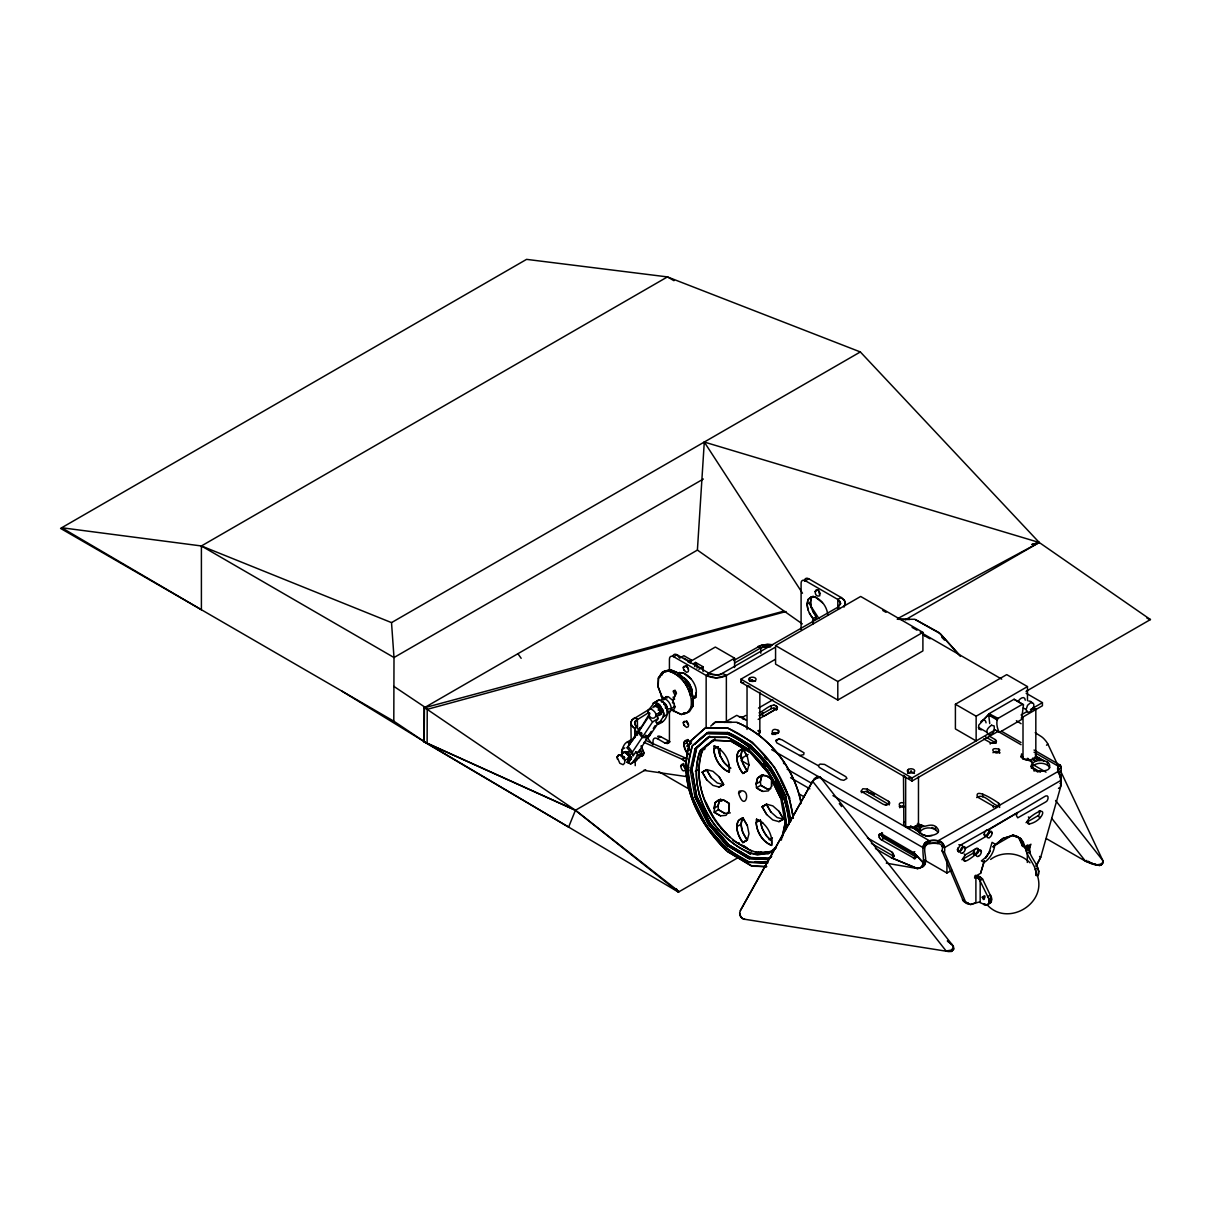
<?xml version="1.0" encoding="UTF-8"?>
<svg xmlns="http://www.w3.org/2000/svg" width="1211" height="1211" viewBox="0 0 1211 1211"><rect width="100%" height="100%" fill="white"/><g stroke="black" fill="none" stroke-linecap="round" stroke-linejoin="round"><path stroke-width="1.5" d="M1026.065 691.36L1150.45 619.563L1039.25 542.498L860.34 351.947L667.428 276.91L201.404 545.964L201.404 609.739L393.802 721.181L424.44 741.737L678.417 892.083L739.664 856.722M654.742 706.921C657.301 701.88 660.328 711.674 660.373 714.036L658.345 715.852L656.71 715.383M999.453 807.419L999.453 805.315A3.694 2.134 0 0 0 998.545 803.165C999.075 803.165 973.644 786.121 977.504 797.05L993.323 806.178A3.694 2.134 0 0 0 997.031 806.708L1058.459 771.256C1055.371 767.638 1061.199 761.901 1061.199 767.895L1061.199 784.834L1040.749 857.161L1036.828 865.138M393.802 721.181L393.999 657.528L391.516 622.621L201.404 545.964L61.716 527.739L201.404 609.739L60.55 528.405L526.573 259.366L667.428 276.91L673.967 280.695M393.908 686.41L427.226 708.723L427.12 743.327M648.157 710.433C648.687 725.253 663.855 715.55 650.352 708.647L648.203 710.282M690.119 690.512L689.528 688.559L690.164 690.588M729.234 810.825L729.279 803.498L723.663 800.108L718.577 799.865L715.035 802.848L714.157 812.233L720.53 815.851L726.04 815.336L729.234 810.825L729.279 803.498L724.36 800.365L719.743 799.623M771.574 786.378L771.619 779.051L766.699 775.918L762.082 775.176L757.692 777.871L756.103 783.986L756.497 787.786L759.675 790.072L762.869 791.404L768.364 790.904L771.574 786.378L771.619 779.051L766.003 775.661L760.917 775.418L757.375 778.401L756.103 783.986L760.372 781.504L761.976 775.403L763.112 774.692L761.643 775.933L760.372 781.504L760.765 785.318L767.138 788.936L770.817 788.603M957.523 849.547L958.052 851.469L960.081 851.409L957.462 849.895L960.066 845.384L987.979 829.611M664.339 699.625L661.115 696.28L664.657 698.202L666.201 696.673L668.336 696.719L672.862 700.533L674.875 706.513L674.345 708.889L672.635 710.176M978.579 850.516L978.094 848.563L976.051 848.608L965.394 854.754L962.851 858.569L964.289 861.127C967.059 862.459 980.849 850.137 978.276 851.742M964.789 848.684L986.798 835.968L989.326 832.229L988.221 829.671M988.963 899.016L979.048 878.823M685.365 713.446L681.46 714.505L672.181 710.161L681.233 714.49L687.348 712.961L690.951 707.421C693.525 692.102 683.155 675.057 668.169 670.97L662.054 672.483L658.451 678.024L658.194 687.348L663.295 699.943M665.747 707.572L665.384 705.816M658.269 709.979L660.192 710.161L660.722 706.391M690.406 695.856C687.818 684.805 679.976 674.194 668.714 671.03L662.538 672.166L658.451 678.024L658.057 686.47L662.735 698.989M673.165 691.33L674.618 694.524L675.905 694.645L676.01 692.404L673.498 690.815L675.087 690.225L676.495 693.388M886.285 863.155L917.332 868.529C931.108 867.076 915.062 843.34 929.473 840.782A19.361 11.187 0 0 1 938.025 840.782C943.43 841.297 945.624 847.518 944.444 852.226L965.848 902.604L970.677 904.511L979.048 902.059L985.678 905.177M645.69 769.712L575.437 810.28L568.61 827.083L424.168 741.889L424.168 707.83L697.4 550.082L704.287 442.045L1039.25 542.498L905.419 619.76M1057.975 771.589L1058.414 768.107L1058.762 773.012M1061.199 782.76L1060.488 786.302L1061.199 782.76L1059.973 783.456M1058.459 773.133L1058.459 766.306L1060.125 765.095L1061.199 767.895L1058.762 769.303L1058.338 768.425M690.8 678.765L683.837 673.225L679.628 672.953L678.145 674.088L679.341 673.044L683.549 673.134C692.329 676.54 701.88 692.525 692.389 699.519M1023.492 704.817L1021.554 719.516L999.559 732.322C997.697 730.823 995.351 721.589 998.076 718.365L1022.644 704.181L1023.492 704.817L1019.208 702.35M714.157 745.885C712.689 756.557 719.364 767.91 729.279 772.073C730.808 761.522 724.057 749.821 714.157 745.885L720.53 749.609M756.497 819.211C755.028 829.883 761.704 841.236 771.619 845.399C773.148 834.848 766.396 823.162 756.497 819.211L762.869 822.935M1101.965 863.095L1101.374 864.926L1099.724 865.471L1093.911 864.109M747.157 770.953L742.691 763.127L741.056 755.074L742.691 748.913C738.665 756.239 742.994 764.746 747.157 770.953L742.888 773.42C738.12 767.184 732.065 752.076 742.888 748.731L747.354 756.542L748.988 764.595L747.354 770.771L742.888 773.42C738.21 767.259 734.895 758.888 738.407 751.38L742.888 748.731L747.354 756.542M747.157 840.086L742.691 832.275L741.056 824.222L742.691 818.046C738.665 825.372 742.994 833.895 747.157 840.086L742.888 842.553C738.12 836.332 732.065 821.209 742.888 817.864L747.354 825.69L748.988 833.728L747.354 839.904L742.888 842.553C738.21 836.392 734.895 828.036 738.407 820.513L742.888 817.864L747.354 825.69M952.754 949.636L951.619 951.392L948.697 951.589L744.477 919.225A5.964 5.813 -65.9 0 1 740.405 910.505L812.596 781.262L817.879 776.599L821.225 778.325M917.499 825.493L917.151 824.267M1017.785 701.532L1014.091 699.247L989.523 713.43L988.676 714.914L989.735 723.603M938.707 840.979L939.176 841.887L938.707 840.979C933.287 839.268 923.448 840.252 923.054 847.639L832.956 795.627M988.812 714.323L997.364 719.258M989.342 831.851L989.039 833.092M981.334 729.9L978.715 728.977L978.73 725.147L988.918 714.066M991.491 725.222L994.14 725.949C995.836 740.617 978.897 733.669 991.627 725.207M1026.126 709.585L1027.533 705.332L1030.728 702.577C1039.099 702.244 1028.23 718.441 1026.126 709.585L1023.28 707.935M1034.179 757.995C1032.892 760.266 1023.704 761.25 1021.221 757.087L1021.04 756.194M696.355 692.329L695.629 696.34L693.222 699.035M918.347 822.98C920.299 826.553 907.508 830.655 903.86 824.842L903.482 775.418M685.986 769.106L683.579 766.154L683.564 763.535M982.272 897.184C985.769 893.824 984.649 903.906 982.272 897.184L984.71 895.777L985.073 897.018M782.473 836.952L785.122 823.117L780.807 798.458L768.697 773.557L751.123 753.181L731.459 741.268L713.461 740.088L700.533 750.184C684.911 791.388 715.671 844.218 757.435 855.011L772.012 852.15L776.418 847.049M914.744 851.651L913.518 852.362L915.819 855.284L914.971 858.705L881.411 839.844C878.762 838.905 877.445 832.305 881.411 833.819L914.532 853.195M986.269 905.147L988.751 903.694L989.009 899.167L988.857 903.467L987.631 904.874L983.665 904.481L984.876 903.769M991.294 902.059L991.446 897.76L991.188 902.286L988.706 903.739L991.294 902.059L991.4 897.502L982.605 879.11L978.034 875.841L975.46 875.447M758.661 734.244C761.023 733.76 758.888 728.871 759.721 731.414M726.358 844.869L707.951 823.541L694.917 796.747L690.285 770.211L695.069 748.761L708.268 737.272L727.856 737.499C762.975 753.045 786.893 791.555 786.136 829.58M680.658 766.245L681.566 764.459C689.513 765.216 683.519 777.326 680.658 766.245L683.534 763.581M642.799 751.092L641.421 746.385M679.613 672.816L679.613 674.83L680.491 673.028M706.376 825.508L692.374 797.126L687.288 768.485L692.223 745.991L706.391 733.503L692.329 745.885C677.116 790.874 707.784 842.387 748.625 862.005L767.396 863.246M770.347 858.205L750.971 857.797L729.461 845.384L709.843 822.98L696.673 796.263L691.89 769.288L696.522 748.11L709.555 736.349M704.605 749.609L705.377 746.082M738.604 793.175L739.013 791.298C752.727 786.878 744.962 814.413 738.604 793.175L740.754 791.933M661.524 702.002C665.581 701.88 668.714 707.602 666.792 710.872M679.613 674.451L679.613 672.377M684.351 670.606C679.855 663.598 690.633 665.687 688.181 671.742L686.501 672.347L683.988 669.91M684.351 725.677C679.976 718.85 690.588 720.681 688.181 726.797L686.501 727.417L683.988 724.98M688.741 754.604L686.168 751.683L683.746 744.508L684.382 741.647L686.168 740.103L691.587 741.813M687.878 739.497L687.121 742.555L689.634 749.851L687.121 742.555L687.848 739.633M710.085 823.419L696.628 796.036L691.89 769.288L696.673 747.838L709.873 736.349M776.221 846.913L768.213 853.891L750.199 853.513C713.34 836.816 686.546 791.298 699.761 751.335L712.219 740.481L730.218 740.86L750.199 752.409L768.213 772.815L780.701 798.246M776.266 847.655L772.346 851.076L760.099 853.467C718.244 842.372 688.787 791.373 702.425 749.791L714.884 738.937M808.1 610.072L807.071 604.213L808.1 599.551L811.007 597.023L815.215 597.114C822.163 600.187 827.098 607.316 827.764 614.87M811.476 608.134L810.431 602.261L811.476 597.613L813.171 596.13M818.348 589.666L819.847 595.721C812.52 598.537 815.048 582.461 820.407 593.768M781.322 840.131L785.122 823.117M980.622 873.298L984.301 860.854L980.622 873.298L974.673 876.734L974.673 878.142L976.838 877.279L978.518 878.308M623.862 752.636C627.449 747.838 634.776 761.522 628.025 760.675M658.466 706.225L661.191 710.04L660.192 710.236M664.703 698.232L665.581 697.218M687.681 753.409C684.715 750.351 682.853 745.582 684.503 741.45L687.681 740.133M729.839 836.968C707.057 814.685 690.497 779.763 703.288 748.337L715.095 739.346M813.02 623.62L813.02 618.564C808.721 613.266 805.436 605.954 808.297 599.218L811.294 596.932L815.503 597.205L822.466 602.76M813.081 623.756L812.52 620.819L815.881 618.866L816.396 616.626C812.081 611.328 808.797 604.001 811.673 597.28M786.09 829.399L786.938 826.008L781.231 796.414L767.396 769.908L748.383 749.2L749.367 749.912M630.265 756.254L630.023 755.725M665.838 707.739L665.838 706.755L666.065 707.905M659.026 706.755L659.42 704.681L654.591 702.365L648.127 710.615L648.339 712.31M719.637 799.85L718.047 805.951L718.441 809.765L724.799 813.383L730.309 812.869M684.715 679.25L677.494 672.635L670.092 669.85L663.976 671.378L661.282 675.526L664.461 671.061L670.652 669.925C683.201 673.407 690.83 685.683 693.267 697.869M1038.705 873.842C1039.386 864.154 1028.699 856.994 1029.032 847.458M660.585 711.871L662.493 712.053M953.602 949.348L953.466 946.563L951.967 944.474L820.256 777.114L818.364 776.539L814.579 778.582L812.596 781.262L946.063 950.907L951.664 951.362L952.452 948.395M1036.162 875.583C1037.07 865.35 1026.428 857.585 1025.475 847.67L1026.201 845.914M1038.599 874.175L1037.418 876.113M775.706 740.784L778.431 739.21M658.3 704.196L659.405 706.513M889.51 803.347L886.785 804.921M885.18 804.906L889.101 804.013L889.51 802.409M996.335 741.662L993.61 743.236M983.65 738.922L991.4 743.16L994.776 742.994L996.335 740.738M758.162 719.395L776.463 708.829L777.371 706.846M665.384 708.057L665.778 706.936L666.111 708.314M629.962 757.238L630.462 756.239M673.074 700.942L675.329 694.796L672.695 700.336M617.338 756.587L618.791 754.907M618.957 754.892L620.622 755.089C623.453 756.678 627.056 762.567 623.075 764.686L619.82 763.278L617.156 757.223L618.473 754.937L619.775 754.816L623.65 758.116M978.594 850.273L978.216 848.79M989.342 831.624L988.464 829.671L986.299 830.307A3.694 2.134 -60 0 0 984.195 834.47A3.694 2.134 -60 0 0 986.299 836.211L988.176 834.667M939.297 841.145L942.612 843.159L944.444 847.639L1061.199 780.232L1058.459 771.256L1061.199 780.232L1060.382 779.763M944.126 846.035L944.338 847.095M988.948 852.892L992.081 842.356L994.776 843.916A15.122 8.734 -60 0 1 984.089 862.429L981.394 860.87L985.482 857.57L990.265 850.924L985.845 857.842M1102.01 863.443L1101.344 864.957L1099.285 865.502L1091.505 863.261M627.162 747.868L640.377 727.296L638.121 732.428L627.162 747.868L633.262 755.694L635.714 752.046L638.666 752.046L650.625 732.413M656.241 715.746L658.269 718.365L655.832 722.013L656.877 723.361L658.89 722.15L649.081 736.5L642.829 736.5L638.833 731.368L649.823 713.188M638.666 752.046L639.741 749.609L640.786 750.956A1.816 0.908 58.8 0 1 641.33 753.166L636.486 760.402L633.474 761.129L636.486 760.402L630.825 763.869L626.965 762.219L630.628 763.884L632.46 762.854L637.304 755.603L641.33 753.166M649.081 736.5L651.336 731.353M843.991 606.878L845.293 604.168L844.536 600.58L841.191 597.523L808.736 578.782L805.36 580.735A6.055 3.497 60 0 0 801.092 583.202L801.092 629.493M631.158 740.965L630.886 722.301L632.097 719.803L650.943 708.299M1018.3 701.805C1018.814 698.626 1025.006 695.038 1025.263 700.2M978.216 851.954L977.474 853.24M988.963 833.289L988.221 834.576M1037.736 875.75L1038.705 871.33M652.865 707.724L653.304 706.921M903.996 822.057L903.482 822.905M914.456 826.795L913.654 827.613M1021.6 753.863L1021.221 757.087M689.407 683.806L692.026 690.058L692.102 696.022L691.723 688.908L689.634 684.109L686.516 679.901L679.931 675.92L685.244 678.675L689.044 683.307M818.288 765.67L820.059 764.08L824.57 764.413L845.868 776.705L846.928 778.416L843.795 780.323L840.646 779.717L819.347 767.426L818.288 765.67L776.629 742.752L776.115 740.118L778.824 739.134L781.852 739.739L804.013 752.818L803.695 754.635L799.457 755.588M861.339 792.63L865.926 791.388L873.631 794.295M919.512 832.699C922.767 826.235 934.529 826.462 937.889 832.366M992.929 752.697L995.911 751.35L999.756 752.773M976.762 797.595C983.922 792.236 991.945 804.937 998.545 805.981L999.62 807.359M1031.424 768.137C1034.633 761.598 1046.455 761.78 1049.846 767.729M958.022 847.745L957.538 849.486M661.176 710.13L661.418 714.233L659.299 714.626M661.433 710.024L662.114 708.965M663.431 711.19L659.541 704.802L657.406 705.544M771.952 734.199C773.163 730.354 779.733 735.259 779.082 730.99C770.574 725.298 769.712 736.954 778.264 733.094L778.204 730.188M920.269 828.627L919.8 832.154L922.161 834.424L925.931 835.741L922.161 834.424L912.867 827.522M919.497 832.593L920.269 831.427M1034.633 758.071L1035.829 756.285L1035.829 708.723M1032.241 763.974L1031.469 765.14C1030.47 770.484 1046.592 775.676 1031.863 767.623L1031.424 765.322C1034.058 757.329 1053.948 759.645 1048.893 768.743C1047.621 772.149 1025.974 771.634 1044.185 770.877M1031.469 768.046L1032.241 766.79M629.614 744.205C626.223 737.62 621.349 749.548 621.637 752.879L622.076 749.503L624.755 747.883M638.833 731.368L648.536 716.882L652.532 722.028L642.829 736.5M633.262 755.694L632.414 752.046L642.118 737.575L648.369 737.56L645.72 735.138M645.781 739.664L649.656 733.866M653.274 728.462L655.212 725.556M656.877 723.361A1.816 0.908 58.8 0 0 658.512 723.951L663.356 716.715L663.643 712.507M658.512 723.951C670.41 720.439 670.349 702.365 658.617 699.928L652.986 703.379L655.378 702.531M985.436 858.084L988.797 853.119M706.467 733.503L727.19 733.745C762.673 749.291 785.924 786.121 789.3 824.161C785.651 786.348 763.051 749.019 727.236 734.033M658.845 705.846L657.164 707.073L659.299 705.498M1035.829 866.198L1040.749 857.161L1039.538 856.465M989.13 713.794L998.076 718.365M631.733 756.83L627.722 760.705M814.17 779.4L816.32 777.19M629.871 755.422L627.994 757.738M618.912 754.892L617.186 756.981L617.353 759.055M977.413 853.316L975.536 854.86A3.694 2.134 -60 0 1 973.447 852.816A3.694 2.134 -60 0 1 976.051 848.608L977.171 848.275M668.714 742.843L665.142 743.16L657.285 738.634A6.055 3.497 60 0 0 653.017 741.102L653.017 744.81M694.584 697.627L695.825 696.234L692.495 696.673M1026.277 845.944L1025.414 848.487L1027.306 853.316L1027.306 862.459M656.74 704.212L654.773 706.467L655.711 705.392M921.359 867.167L922.767 866.758C930.411 861.475 919.739 847.397 928.065 843.628C933.499 843.128 945.049 841.342 942.007 850.818L963.411 901.196L968.24 903.103L964.743 902.362L962.442 899.561L967.18 903.769L970.677 904.511L974.84 903.073M659.995 707.996L655.06 705.922L653.607 706.376M907.523 773.314L911.414 771.891L914.456 773.435M988.736 714.49C973.568 730.203 984.831 714.202 986.042 722.846M695.038 748.928L707.951 737.272L726.872 737.196M710.736 726.085L714.899 722.316L736.455 722.225C769.636 736.167 794.673 768.304 801.061 803.529M695.099 743.917L707.648 732.579L727.735 732.504L750.23 744.841L770.786 767.244L785.47 795.385L790.511 821.497M706.8 779.96L702.259 772.179L706.8 769.636L712.946 771.301L719.107 776.751L723.633 784.531L719.107 787.074L712.946 785.409L706.8 779.96L702.259 772.179L706.528 769.712L711.069 777.492L717.23 782.942L723.376 784.607M766.669 814.534L762.128 806.753L766.669 804.21L772.815 805.875L778.976 811.309L783.517 819.105L778.976 821.648L772.815 819.968L766.669 814.534L762.128 806.753L766.412 804.286L770.938 812.066L777.099 817.501L783.26 819.181M881.669 832.608L881.426 835.181L882.97 837.755L915.955 856.979L913.518 858.387L914.653 858.735L916.061 857.509L914.744 853.452M899.243 806.556L903.603 805.678M679.81 673.634L680.96 672.62M712.734 724.511L715.504 722.104L731.429 722.437M695.129 743.781L708.208 732.383L728.795 732.822C763.611 748.126 787.014 784.017 790.586 821.436M776.66 708.707L763.747 716.291L762.188 715.065L762.567 712.598L762.567 715.746M844.097 606.666L845.369 603.35L844.279 600.202L841.191 597.523L837.815 599.46L805.36 580.735M648.733 712.598L635.306 720.923L635.306 725.071L638.787 730.248M1046.516 745.219L1047.863 744.069A5.964 1.211 49.4 0 0 1041.475 736.682L1035.208 732.685M992.929 846.989L1002.814 838.527L1012.441 835.469L1020.207 838.012L1023.325 842.054L1025.006 847.67L1030.955 844.234L1028.956 849.183M814.352 779.188L818.348 777.916M1029.592 817.682L1027.049 821.497L1028.472 824.07C1043.731 821.966 1050.376 800.94 1029.592 817.682L1028.366 816.986M961.852 859.719L974.719 852.287M993.202 846.58L1002.814 838.527L1013.032 835.469L1021.009 838.754L1025.006 847.67L1022.568 846.262L1018.572 837.346L1012.926 835.03L1017.77 836.604L1020.888 840.646L1022.568 846.262M1026.035 822.663L1038.917 815.23L1040.143 810.628M656.059 705.256L656.241 706.285L658.042 704.772L656.483 705.044L657.149 704.651L659.495 704.454M637.546 735.244L634.715 728.326L631.839 725.919L630.825 723.043L631.839 720.151L634.715 717.669L637.364 719.152L634.625 722.467L635.139 724.814L637.364 726.797L634.715 728.326L634.852 737.666M658.3 708.829L659.753 707.678M630.431 754.695L628.903 755.861L624.482 752.107L622.03 753.878L623.695 752.076C627.964 751.592 632.369 761.265 627.056 761.855M771.755 856.238L767.396 859.553L748.035 858.281L726.479 844.975L749.367 858.72L768.743 859.129M771.195 856.949L769 858.629L749.639 857.358L728.477 844.536L710.176 823.344M660.676 709.071L660.116 710.206M922.767 866.758L924.78 864.639L925.492 861.097L923.054 862.504L922.343 866.047L920.33 868.166L917.332 868.529L891.493 857.812L875.447 848.548M1058.459 788.422L1059.625 787.559M688.166 662.129L691.451 660.056L683.897 655.696L679.613 658.163M691.451 660.056L689.967 663.159M631.642 757.571L629.326 758.949M990.613 859.432C1002.239 850.712 1019.965 852.347 1029.971 862.822M652.532 722.028L658.269 718.365M953.042 950.029L946.063 950.907L952.27 950.514L953.753 949.046L952.86 945.549L947.32 940.932L951.967 944.474M657.013 700.942L659.405 700.094M626.92 742.267L631.249 739.633L632.596 740.421M628.57 742.858L631.249 741.238M637.304 755.603A1.816 0.908 58.8 0 0 636.759 753.393L640.786 750.956M742.888 773.42L747.354 770.771M742.888 842.553L747.354 839.904M923.176 847.064L925.582 845.641L923.403 845.929M391.516 622.621L860.34 351.947M703.349 479.026L393.999 657.528L201.404 545.964M679.114 891.69L575.437 810.28L424.168 741.889L424.44 706.906M669.426 670.334L669.426 659.223A6.055 3.497 60 0 1 673.694 656.74L677.07 654.803L709.525 673.543L712.613 674.724L719.894 674.724L837.815 607.241L840.555 603.895L840.056 601.504L837.815 599.46L837.815 608.815M658.451 678.024L660.373 676.919M690.179 661.569L715.338 647.052L734.577 658.163L734.577 667.503M683.307 667.639L686.682 665.687L688.257 669.244M814.973 591.619L816.653 590.65M703.137 671.56L703.137 666.807L695.583 662.432L693.449 663.673L698.868 666.807L696.734 668.033M807.071 604.213L810.431 602.261M698.868 669.274L703.137 666.807M707.86 673.588L734.577 658.163M673.694 656.74L706.149 675.481L709.525 673.543L717.184 675.117L722.982 673.543L726.358 675.481L774.873 647.476M733.745 660.495L761.81 644.918L772.512 644.736L767.486 644.146L758.101 646.432L760.75 647.915L763.838 646.719L770.877 646.613L766.548 646.311L760.75 647.915L734.774 662.917M655.666 714.793L660.373 712.083M775.57 645.599L860.673 596.463L922.903 632.384L922.903 650.913L837.8 700.049L775.57 664.112L775.57 645.599L837.8 681.521L922.903 632.384M674.875 706.513L671.242 708.617L667.503 708.919M692.071 698.823L695.871 697.279M690.951 707.421L692.874 706.316L693.282 698.02L692.874 706.316L689.347 711.796L687.303 712.34M998.409 731.172L912.004 781.05L740.935 682.293L740.935 679.174L775.176 659.42M749.776 677.812L749.776 680.93L752.546 679.689M683.307 722.695L684.987 721.726M657.285 738.634L660.661 736.682L670.152 741.798M624.649 760.432L629.357 757.708M665.142 743.16L668.517 741.223M683.746 744.508L687.121 742.555M724.496 722.437L736.742 715.353L745.749 719.803M686.546 746.127L691.451 743.297M739.3 716.973A6.479 3.739 60 0 1 742.54 717.29L745.734 715.459M758.48 708.087L772.83 699.807M759.04 712.855C763.414 711.765 773.102 700.473 777.523 707.527M686.94 758.949L685.078 757.844L682.429 759.373L644.055 742.388M759.04 715.671L772.27 708.208L777.25 709.328M728.644 767.063L724.011 762.476L719.637 754.725L718.047 746.763L713.763 749.231C714.687 758.737 720.045 768.485 729.279 772.073L729.234 764.686M687.288 768.485L688.892 767.562M690.285 770.211L691.89 769.288M643.646 770.363L685.653 776.478L686.985 775.706M695.311 771.256L697.975 769.712M736.772 757.556L741.056 755.074M740.905 758.661L748.126 754.498M736.772 826.689L741.056 824.222M1027.473 686.592L976.142 716.216L976.142 740.905L955.403 728.931L955.403 704.242L1006.719 674.618L1027.473 686.592L1027.473 700.7M770.983 840.404L766.351 835.802L761.976 828.052L760.372 820.089L756.103 822.557C757.026 832.063 762.385 841.812 771.619 845.399L771.574 838.027M786.938 826.008L788.543 825.085M769.121 839.707L772.391 837.83M740.935 679.174L912.004 777.946L995.397 729.794M1021.055 714.99L1027.473 711.281M1030.455 709.555L1042.429 702.637L1042.429 705.756L1021.236 717.987M878.792 835.318L882.622 833.107M881.411 839.844L883.848 838.436M923.054 847.639L928.065 843.628M918.559 867.818L917.332 868.529L891.493 857.812L893.93 856.404L871.451 843.431M924.25 859.931L946.926 873.025L951.755 870.225M993.686 846.02L1013.032 834.848M980.168 902.467L980.168 880.518L982.605 879.11L979.926 876.734L975.218 875.523M1027.306 853.316L1029.744 851.908L1029.062 849.955M989.281 901.226L991.718 899.818M1046.425 838.648L1085.45 861.172L1086.736 860.431M702.259 772.179L706.8 769.636M719.107 787.074L723.633 784.531L719.107 776.751M762.128 806.753L766.669 804.21M778.976 821.648L783.517 819.105L778.976 811.309M1033.331 709.404L1034.633 708.677M897.639 618.609L1039.25 542.498L1031.954 544.45M726.358 722.24L726.358 675.481C720.091 678.69 712.446 678.493 706.149 675.481L706.149 727.856M726.358 675.481L716.246 677.903L706.149 675.481M721.998 800.622L720.348 800.88L722.361 800.562M958.522 851.711L957.538 850.183M660.192 708.178L658.451 710.267M892.628 858.175L894.036 855.602L891.493 851.787L867.409 837.876M663.719 704.136L664.143 704.393M815.654 778.083L817.274 777.644M783.729 611.177L424.168 707.83L427.165 709.358L786.045 611.525M1031.969 544.481L1039.25 542.498M683.382 713.4L685.986 712.689L683.261 713.355M630.568 754.392L628.115 755.013M932.228 835.514C912.171 836.483 943.914 837.588 937.738 828.778C932.213 820.241 922.464 830.065 917.423 825.614M1028.76 760.569L1031.227 759.736L1029.153 760.493M904.329 806.677C898.986 809.13 896.609 801.152 903.603 802.863M693.767 697.854L695.75 697.566M779.006 739.149L780.051 739.21M993.035 743.297L992.021 743.236M773.647 705.211L774.677 705.286M773.647 708.026L774.677 708.102M942.128 842.765L941.098 841.978M923.872 844.778L926.248 844.536L924.523 843.719M658.042 705.892L658.345 706.195M667.125 743.675L669.017 742.57L669.426 740.693L669.426 711.069M630.159 760.569L627.798 760.72M909.9 778.037L908.507 778.128L910.036 778.234M915.092 825.872L917.408 825.72M958.749 851.696L960.701 850.955A3.694 2.134 -60 0 0 962.669 846.534A3.694 2.134 -60 0 0 960.066 845.384L958.855 844.673M626.98 752.046L628.751 751.925M1025.853 759.766L1027.488 759.66L1023.007 758.722L1022.553 756.497M908.507 827.507L911.626 827.325L905.661 826.477L905.661 777.099L903.86 775.449M685.653 776.478L687.288 776.387M751.304 680.4L755.497 681.293M657.558 707.421L659.511 707.375M898.501 619.336L914.774 619.275L938.903 632.52L959.687 655.151M706.709 733.503L726.691 733.73M766.639 852.514L769.999 852.514L765.185 852.196M897.2 619.215L909.749 619.487M915.38 619.608L940.417 633.762L960.399 656.407M666.201 696.673L666.943 698.187M737.06 722.558L737.59 722.573C769.772 736.727 793.477 767.759 801.046 801.727M758.222 731.156L759.509 730.445M789.345 798.231L793.356 818.121M755.936 852.029L769.363 852.317M755.013 861.627L767.623 861.899M767.895 862.853L750.033 862.474L727.19 849.289L706.467 825.599M766.73 866.546L752.47 866.243L727.433 851.5L750.956 865.744L766.442 866.758M892.25 858.115L894.112 856.313L892.719 852.892M641.421 732.64L638.121 732.428L642.118 737.575M886.391 804.997L883.379 804.376L861.203 791.283M760.069 861.732L767.214 862.202M758.086 730.521L759.464 730.611M1028.881 847.957L1025.475 847.67L1028.987 849.728M659.677 713.9L659.45 712.235M659.041 714.672L660.192 714.793M631.446 757.087L630.235 756.754M628.009 760.796L629.266 760.947M630.356 760.447L628.297 760.16M727.856 737.499L748.035 748.822M911.414 771.891L911.05 770.574M740.935 682.293L743.705 682.868M660.949 700.427L661.963 701.169M656.922 702.864L657.936 703.606M727.433 732.519L728.795 732.822M918.15 824.524L923.811 825.963L918.453 824.085L918.483 776.478M988.66 829.853L1045.562 796.021C1049.619 794.416 1048.211 801.364 1045.562 802.045L1017.724 817.834L1016.271 815.351L1017.664 812.475L988.176 829.671M977.141 877.415L980.168 880.518M424.168 741.889L575.437 810.28L678.417 892.083L676.434 888.874M627.283 752.273L628.842 752.727M745.961 719.743L742.54 718.698L743.766 718.002L742.54 717.29M916.424 826.296L920.844 827.688L919.452 829.974L919.876 832.229M771.77 733.382L775.252 734.502M749.881 686.546L747.036 685.517L747.036 729.416M998.878 749.155C985.663 746.158 997.925 758.404 999.756 749.957L998.878 749.155L998.878 751.97M889.646 803.12L888.586 801.364L867.288 789.072L862.792 788.755L861.157 791.192M1146.968 618.215L1150.45 619.563M867.288 789.072L867.288 791.888L874.145 794.598M672.423 702.743L674.345 703.53M748.383 858.311L749.367 858.72M628.07 759.918L631.4 759.13L629.009 758.555M1051.769 818.364L1085.45 861.172C1090.415 863.216 1097.681 867.318 1102.721 863.398L1102.752 860.446L1060.594 771.044M646.704 740.86L685.078 757.844M812.596 781.262L740.405 910.505M744.477 919.225L744.841 919.391A5.964 5.813 -65.9 0 1 740.012 913.397M1034.497 758.147L1039.81 760.523L1035.163 757.284M927.656 841.342L929.473 842.175L928.882 840.949M1035.723 756.436L1035.481 754.196L1035.708 755.331M1035.526 756.724L1043.912 760.796L1035.647 756.542M1031.984 759.403L1035.783 761.325L1032.726 758.101M1085.45 861.172L1096.394 864.881L1102.071 864.033L1103.13 862.323L1102.752 860.446L1055.583 800.486M664.218 704.363L664.551 704.893M925.401 842.75L927.399 843.81L926.445 841.948M922.706 634.473L925.991 636.275M740.723 756.436L742.752 758.631M730.914 768.152C723.149 764.126 718.819 755.24 718.047 746.763M770.62 840.04C764.746 835.045 760.932 827.824 760.372 820.089M760.372 851.878L761.583 852.544M758.313 852.317L761.416 854.012M741.768 845.036L744.704 846.656M767.138 788.936L760.765 785.318L756.497 787.786L762.869 791.404M724.799 813.383L718.441 809.765L714.157 812.233L720.53 815.851M1088.144 861.233L1092.383 863.67M882.774 610.465L886.028 612.342M912.095 627.389L916.984 630.204M920.239 632.097L1001.709 679.129M1026.141 693.237L1042.429 702.637M923.842 635.306L928.459 637.97M1014.091 699.247L1022.644 704.181M840.056 608.543L837.815 607.241L840.601 603.35L837.815 599.46M988.676 715.035L997.228 719.97M955.403 704.242L976.142 716.216M1001.452 731.217L1021.009 742.51M1034.043 750.033L1060.125 765.095M996.638 730.611L1021.04 744.704M1034.058 752.213L1058.459 766.306M994.443 729.491L998.712 731.959M1035.677 755.967L1040.567 758.797M978.337 727.296L986.889 732.231M988.872 735.91L995.427 739.694L996.471 741.435M985.587 736.833L996.214 743.191M1033.165 764.746L1046.016 772.164M1030.788 766.578L1040.416 772.134M997.213 751.441L999.786 752.924M1039.023 810.84L1040.234 811.537M1037.797 816.153L1040.234 817.561M1027.155 822.314L1029.592 823.707M1027.306 844.945L1029.744 846.338L1029.744 853.498M989.417 831.457L992.112 833.017M683.897 658.163L689.316 661.282M984.195 834.47L986.889 836.029M978.655 850.107L981.349 851.666M932.061 827.401L935.664 829.49M867.288 791.888L889.389 804.876M962.684 846.883L965.379 848.442M973.432 853.119L976.127 854.678M964.183 854.043L965.394 854.754M942.007 846.232L944.444 847.639M962.957 859.371L965.394 860.779M771.679 749.67L929.473 840.782L929.473 843.583A19.361 11.187 0 0 1 938.025 843.583L938.025 840.782L997.031 807.419M942.007 850.818L944.444 852.226M787.089 769.136L811.658 783.32M790.586 777.734L809.841 788.845M880.503 834.682L916.152 855.254M741.087 760.432L749.185 765.11M799.366 794.083L804.225 796.883M658.92 771.664L689.861 789.542M758.268 852.423L761.325 854.179M739.149 843.234L738.422 842.811L739.527 843.658M743.993 846.035L747.217 847.897M732.897 840.419L751.441 851.136M645.72 736.016L648.369 737.56M941.674 637.122L944.565 640.165M341.744 691.027L424.44 741.737M1016.377 720.727L1021.085 723.709M910.354 826.174L911.959 826.901L910.854 826.144M427.165 709.358L575.437 810.28M684.896 679.462L690.361 688.181L692.329 694.736M697.4 550.082L802.303 623.892M620.895 755.301L623.408 757.753M685.789 761.87L682.429 759.373L686.062 762.128M915.304 826.916L919.452 829.974L912.095 827.295L919.906 832.26M986.92 904.526C1006.886 927.384 1047.288 904.163 1037.312 875.356M624.8 757.677L623.453 756.285L624.437 758.495M891.493 851.787L892.507 852.635M750.517 745.159L751.637 746.006M934.695 828.929L935.497 829.535L935.497 826.735M1027.306 758.449L1028.669 759.115L1027.927 758.404M686.213 682.323L688.832 686.349M634.715 728.326L631.597 725.571L630.886 722.301M1029.093 759.993L1032.801 763.036L1030.289 759.751M673.119 655.575A6.055 3.497 60 0 1 677.07 654.803L679.356 657.058M915.561 854.663L923.054 862.504L914.971 853.694M673.649 706.255L674.678 707.375M929.276 638.076L930.003 638.863M766.881 759.312L764.535 756.769L767.017 759.569M763.959 763.49L766.472 766.245M687.348 723.028L688.257 724.314M684.881 768.228L683.307 764.716M677.07 654.803L679.326 657.361M763.657 763.369L766.018 766.048M721.529 828.339L727.508 835.121M641.134 745.734L643.964 752.652L642.405 756.118L640.165 756.269L643.435 755.028L643.964 752.652L640.331 754.756A7.554 4.36 60 0 1 637.016 758.54M727.856 846.307L708.48 824.343L695.023 796.974M726.237 850.152C697.99 822.844 676.525 780.626 690.437 741.268L705.286 727.872L726.827 727.781C763.112 742.933 788.633 779.43 793.175 818.121M784.001 763.687L783.441 762.839M720.712 827.34L727.342 835.03M726.827 851.136C698.535 823.298 676.101 780.883 690.603 740.95L705.877 727.66L727.962 728.129L752.47 742.267L774.54 767.29L789.814 798.246M673.059 697.188L674.678 699.201M665.883 706.815L665.429 705.922M647.083 737.544L652.441 744.205M939.388 841.176L940.251 842.25L939.948 841.357M839.299 803.62L841.615 806.571M648.687 712.84L649.732 714.187M635.714 752.046L636.759 753.393M628.418 746.915L632.414 752.046M882.108 836.634L881.669 835.726M879.67 838.042L879.231 837.134M517.899 653.713L521.154 658.3M770.938 812.066L766.412 804.286M711.069 777.492L706.528 769.712M820.256 777.114L821.482 778.945M686.077 682.126L688.741 686.198M704.287 442.045L802.499 593.239M809.659 604.274L818.863 618.443M942.991 843.749L943.611 844.748M812.732 611.146L816.396 616.626L813.02 618.564L809.357 613.099M695.583 662.432L696.734 664.612M641.482 732.806L642.027 733.851M659.738 706.603L660.146 707.36L660.192 706.513M694.614 665.899L694.751 666.64M687.712 723.724L686.682 720.757M781.14 780.898L787.392 794.825L786.772 791.6M776.024 781.67L783.335 796.505M741.102 758.358L740.663 756.527M776.145 781.806L783.123 796.172M705.968 802.242L713.279 817.274M666.519 706.74L667.988 711.674L667.382 714.278L663.356 716.715L663.961 714.112L662.493 709.177M1047.863 744.069L1057.415 764.308M623.075 758.737L621.864 754.514M780.656 795.324L782.155 799.033M785.545 795.869L786.454 798.17M1038.705 871.087L1037.615 867.863L1035.178 869.256L1036.268 872.495M673.24 709.873L673.785 711.584M698.959 793.599L699.761 796.323M991.309 897.23L990.492 895.065L988.055 896.473L988.872 898.638M702.425 749.791L702.668 750.85M758.601 733.079L758.797 734.033M759.842 732.383L759.857 692.223M760.75 647.915L760.826 653.259M637.364 719.152L637.486 728.038M635.169 760.069L635.245 765.67M1036.268 872.737L1036.268 875.386M1047.47 762.082L1047.47 764.898M1034.118 769.787L1034.118 771.195M1027.306 846.731L1027.306 850.304M1023.007 716.655L1023.007 758.722M998.545 803.165L998.545 805.981M995.427 739.694L995.427 742.51M993.323 806.178L993.323 807.586M990.204 742.706L990.204 744.114M982.726 794.038L982.726 796.853M975.899 877.43L975.899 902.467M946.926 860.067L946.926 873.025M912.004 777.946L912.004 781.05M908.386 769.394L908.386 772.512M899.758 806.375L899.758 807.782M888.586 801.364L888.586 804.18M837.8 681.521L837.8 700.049M776.463 705.816L776.463 710.236M772.996 733.2L772.996 734.608M771.24 705.816L771.24 708.632M719.924 748.701L719.924 756.042M1028.76 701.033A3.694 2.134 0 0 1 1032.029 702.94M661.176 699.897A7.554 4.36 60 0 1 670.107 704.166A7.554 4.36 60 0 1 667.2 712.265M662.538 721.514A1.816 0.908 58.8 0 1 660.903 720.923M657.634 736.394A6.055 3.497 60 0 1 660.661 736.682M804.452 581.25A6.055 3.497 60 0 1 808.736 578.782M719.304 800.38L718.047 805.951L713.763 808.418L715.353 802.318L720.772 799.139L719.304 800.38M750.517 854.012L747.444 852.226L750.366 853.997M766.306 766.079L764.02 763.475L766.275 766.094M782.836 795.491L775.873 782.155L783.078 796.732L782.836 795.491M989.281 837.649A3.694 2.134 -60 0 0 991.854 831.866A3.694 2.134 -60 0 0 987.359 834.046A3.694 2.134 -60 0 0 989.281 837.649M962.427 853.134A3.694 2.134 -60 0 0 965.182 847.397A3.694 2.134 -60 0 0 960.701 849.32A3.694 2.134 -60 0 0 962.427 853.134M978.412 856.359A3.694 2.134 -60 0 0 981.152 850.622A3.694 2.134 -60 0 0 976.672 852.544A3.694 2.134 -60 0 0 978.412 856.359M749.579 680.718A3.694 2.134 0 0 0 755.861 680.022A3.694 2.134 0 0 0 751.698 677.221A3.694 2.134 0 0 0 749.579 680.718M908.205 772.285A3.694 2.134 0 0 0 914.487 771.604A3.694 2.134 0 0 0 910.309 768.803A3.694 2.134 0 0 0 908.205 772.285"/></g></svg>
